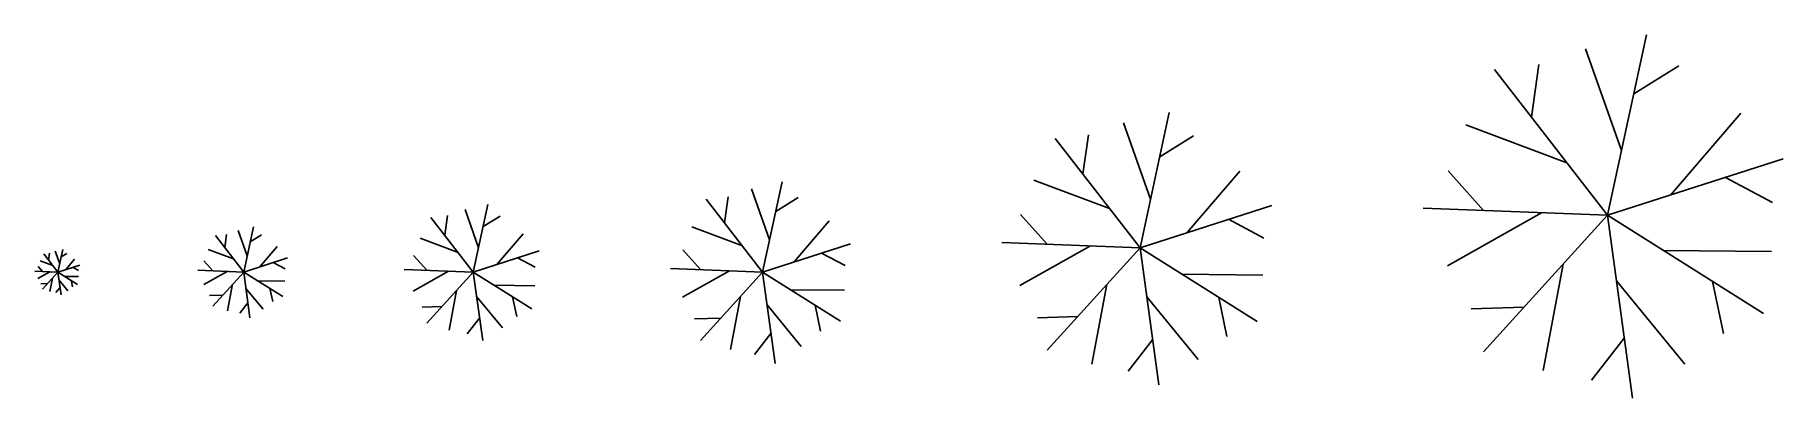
# Model space of a CAD drawing. Extents: x 165.2 to 199.3, y 54.1 to 61.2.
import ezdxf

# ---------------------------------------------------------------- set-up
doc = ezdxf.new("R2010")
doc.units = 0
doc.header["$LTSCALE"] = 10
doc.layers.get('0').update_dxf_attribs({"linetype": 'CONTINUOUS'})

msp = doc.modelspace()

# ---------------------------------------------------------------- linework, layer by layer
at = {"color": 0}
for p, q in [((195.907, 57.719), (196.67, 61.241)), ((196.181, 58.983), (195.479, 60.973)), ((195.907, 57.719), (193.699, 60.567)), ((194.421, 59.636), (194.568, 60.664)), ((196.42, 60.089), (197.302, 60.638)), ((186.974, 58.032), (186.448, 59.525)), ((186.769, 57.084), (187.341, 59.726)), ((195.115, 58.741), (193.139, 59.483)), ((197.138, 58.114), (198.511, 59.716)), ((186.769, 57.084), (185.113, 59.221)), ((185.654, 58.522), (185.764, 59.293)), ((187.154, 58.862), (187.815, 59.273)), ((195.907, 57.719), (199.339, 58.82)), ((187.692, 57.381), (188.722, 58.583)), ((193.484, 57.813), (192.79, 58.586)), ((198.216, 58.46), (199.132, 57.97)), ((179.528, 57.241), (179.177, 58.236)), ((179.391, 56.609), (179.772, 58.371)), ((186.175, 57.851), (184.693, 58.407)), ((173.838, 57.083), (173.575, 57.83)), ((173.736, 56.609), (174.022, 57.93)), ((179.391, 56.609), (178.287, 58.034)), ((178.648, 57.568), (178.721, 58.082)), ((179.647, 57.794), (180.088, 58.069)), ((186.769, 57.084), (189.343, 57.91)), ((195.907, 57.719), (192.306, 57.858)), ((194.615, 57.769), (192.777, 56.733)), ((169.317, 56.925), (169.141, 57.423)), ((169.248, 56.609), (169.439, 57.49)), ((173.736, 56.609), (172.908, 57.677)), ((173.178, 57.328), (173.233, 57.714)), ((173.928, 57.498), (174.259, 57.704)), ((178.995, 57.12), (178.007, 57.491)), ((180.007, 56.807), (180.693, 57.608)), ((184.951, 57.155), (184.431, 57.735)), ((188.501, 57.64), (189.188, 57.273)), ((195.907, 57.719), (193.485, 55.05)), ((195.907, 57.719), (198.956, 55.798)), ((195.907, 57.719), (196.395, 54.148)), ((169.248, 56.609), (168.696, 57.321)), ((168.877, 57.088), (168.913, 57.346)), ((169.377, 57.202), (169.597, 57.339)), ((169.556, 56.708), (169.899, 57.109)), ((173.438, 56.993), (172.698, 57.271)), ((174.197, 56.757), (174.712, 57.358)), ((179.391, 56.609), (181.107, 57.16)), ((186.769, 57.084), (184.068, 57.189)), ((185.8, 57.122), (184.421, 56.345)), ((186.769, 57.084), (184.953, 55.083)), ((186.769, 57.084), (189.056, 55.643)), ((186.769, 57.084), (187.135, 54.406)), ((165.518, 56.737), (165.271, 56.83)), ((165.617, 56.609), (165.341, 56.965)), ((165.431, 56.849), (165.45, 56.977)), ((165.651, 56.767), (165.564, 57.016)), ((165.617, 56.609), (165.712, 57.05)), ((165.617, 56.609), (166.046, 56.747)), ((165.681, 56.906), (165.792, 56.974)), ((165.771, 56.659), (165.943, 56.859)), ((168.642, 56.633), (168.469, 56.826)), ((169.05, 56.865), (168.556, 57.05)), ((169.248, 56.609), (170.106, 56.885)), ((169.826, 56.795), (170.055, 56.672)), ((172.827, 56.645), (172.567, 56.934)), ((173.736, 56.609), (175.023, 57.022)), ((174.601, 56.887), (174.945, 56.704)), ((178.179, 56.656), (177.833, 57.043)), ((180.545, 56.98), (181.003, 56.735)), ((195.038, 56.761), (194.65, 54.687)), ((197.001, 57.03), (199.111, 57.008)), ((165.617, 56.609), (165.167, 56.627)), ((165.456, 56.616), (165.226, 56.486)), ((165.314, 56.621), (165.228, 56.718)), ((165.413, 56.385), (165.284, 56.381)), ((165.617, 56.609), (165.314, 56.276)), ((165.509, 56.49), (165.46, 56.23)), ((165.617, 56.609), (165.998, 56.369)), ((165.617, 56.609), (165.678, 56.163)), ((165.639, 56.449), (165.807, 56.245)), ((165.754, 56.523), (166.018, 56.52)), ((165.874, 56.448), (165.9, 56.321)), ((165.906, 56.702), (166.02, 56.641)), ((169.248, 56.609), (168.348, 56.644)), ((168.925, 56.622), (168.466, 56.363)), ((169.248, 56.609), (168.643, 55.942)), ((169.248, 56.609), (170.011, 56.129)), ((169.248, 56.609), (169.37, 55.717)), ((169.522, 56.437), (170.049, 56.432)), ((173.736, 56.609), (172.385, 56.662)), ((173.251, 56.628), (172.562, 56.239)), ((173.736, 56.609), (172.827, 55.608)), ((173.736, 56.609), (174.879, 55.889)), ((173.736, 56.609), (173.919, 55.27)), ((179.391, 56.609), (177.59, 56.679)), ((178.745, 56.634), (177.826, 56.116)), ((179.391, 56.609), (178.18, 55.275)), ((179.391, 56.609), (180.915, 55.649)), ((179.391, 56.609), (179.635, 54.824)), ((187.589, 56.567), (189.172, 56.551)), ((196.082, 56.438), (197.422, 54.807)), ((197.959, 56.426), (198.172, 55.41)), ((165.658, 56.309), (165.578, 56.207)), ((168.841, 56.16), (168.581, 56.152)), ((169.031, 56.37), (168.934, 55.851)), ((169.292, 56.289), (169.627, 55.881)), ((169.761, 56.286), (169.815, 56.032)), ((173.41, 56.25), (173.264, 55.472)), ((173.801, 56.129), (174.304, 55.518)), ((174.146, 56.351), (174.937, 56.343)), ((174.505, 56.125), (174.585, 55.743)), ((178.956, 56.13), (178.763, 55.093)), ((179.938, 56.265), (180.993, 56.254)), ((186.117, 56.366), (185.826, 54.81)), ((186.9, 56.124), (187.905, 54.901)), ((188.308, 56.115), (188.468, 55.353)), ((169.33, 56.009), (169.17, 55.804)), ((173.125, 55.936), (172.735, 55.923)), ((173.859, 55.708), (173.618, 55.402)), ((178.576, 55.711), (178.057, 55.694)), ((179.478, 55.969), (180.148, 55.154)), ((180.417, 55.963), (180.524, 55.455)), ((185.547, 55.738), (184.768, 55.712)), ((194.277, 55.923), (193.239, 55.889)), ((179.555, 55.408), (179.234, 54.999)), ((187.015, 55.283), (186.534, 54.67)), ((196.235, 55.316), (195.594, 54.499))]:
    msp.add_line(p, q, dxfattribs=at)

doc.saveas('drawing.dxf')
